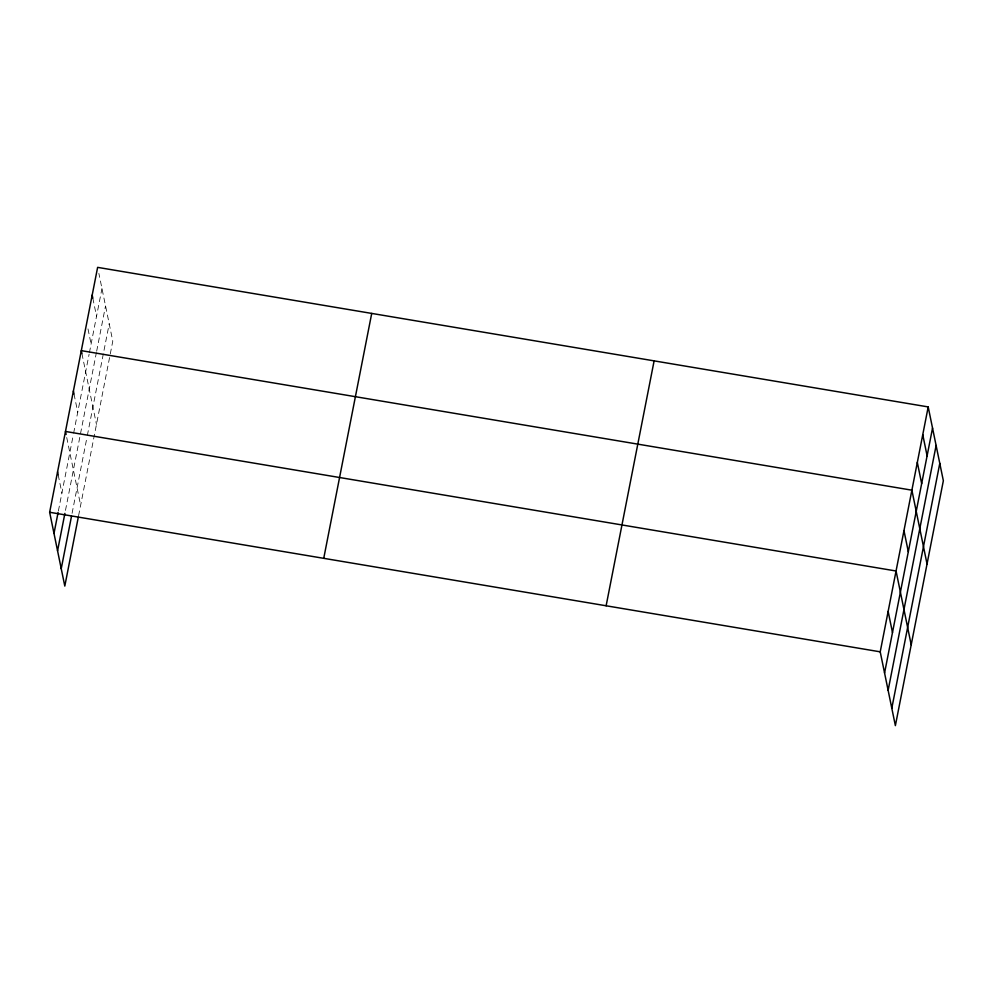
<?xml version="1.0" encoding="UTF-8"?>
<svg xmlns="http://www.w3.org/2000/svg" width="993" height="993" viewBox="0 0 993 993"><rect width="100%" height="100%" fill="white"/><g stroke="black" fill="none" stroke-linecap="round" stroke-linejoin="round"><path stroke-width="0.74" stroke-dasharray="4.96 3.72" d="M58.388 510.973L73.345 434.649M73.631 433.147L89.097 354.253M89.382 352.8L101.969 288.516M65.476 510.39L96.383 352.639M96.669 351.187L105.543 305.894M72.079 513.331L87.036 437.007M87.334 435.505L109.218 323.805M78.584 515.739L112.78 341.17L98.866 273.41M92.808 298.148L96.532 316.271M87.992 328.919L91.095 344.037M81.935 353.657L96.47 424.445M74.016 394.072L77.739 412.194M66.73 437.503L80.632 505.263M58.19 474.89L61.914 493.024"/><path stroke-width="1.49" d="M78.286 517.241L64.806 586.081L49.65 512.276L97.624 267.365L928.194 406.919L943.35 480.724L895.376 725.635L880.22 651.83L928.194 406.919M53.994 533.427L58.09 512.475M57.557 550.805L64.893 513.393M61.231 568.704L71.496 516.323M323.743 558.327L371.717 313.416M606.127 605.78L654.114 360.869M884.564 672.981L932.539 428.07M888.127 690.346L936.114 445.447M891.801 708.257L939.788 463.346M49.65 512.276L880.22 651.83M922.758 434.673L927.102 455.824M917.321 462.428L921.665 483.579M927.04 563.987L911.884 490.182L81.314 350.641L81.935 353.657M903.965 530.597L908.31 551.748M911.202 644.817L896.058 571L65.488 431.459L66.109 434.475M888.139 611.415L892.484 632.566M92.188 295.12L92.808 298.148M73.395 391.043L74.016 394.072M57.569 471.861L58.19 474.89"/></g></svg>
